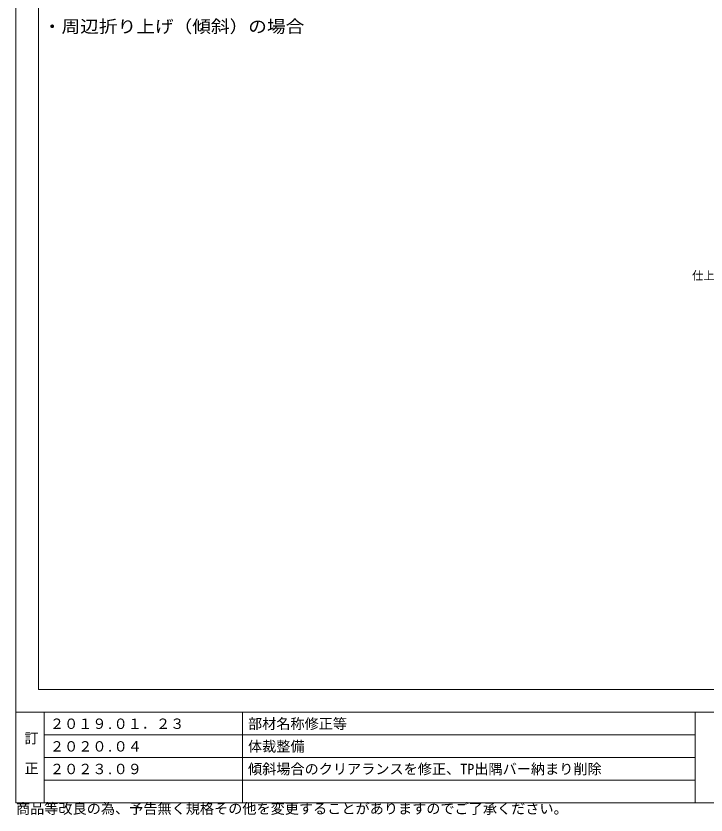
# Model space of a CAD drawing. Units: millimetres on the paper, with parts at other scales. Extents: x -196 to 194, y -140 to 138.
# Drawn here: x -195.9 to -74, y -139.6 to 1.6 of the extents above; entities that cross this region are included whole.
import ezdxf
from ezdxf.enums import TextEntityAlignment as Align

# ---------------------------------------------------------------- set-up
doc = ezdxf.new("R2010")
doc.units = ezdxf.units.MM
for name, color, linetype, lineweight in [('4-6_文字', 7, 'Continuous', 18), ('F-3_野縁', 3, 'Continuous', 18), ('F-6_文字', 7, 'Continuous', 18)]:
    doc.layers.add(name, color=color, linetype=linetype, lineweight=lineweight)
doc.styles.add('ＭＳ ゴシック', font='')
doc.styles.get('ＭＳ ゴシック').set_extended_font_data('MS Gothic')

msp = doc.modelspace()

# ---------------------------------------------------------------- linework, layer by layer
at = {"layer": 'F-3_野縁'}
for p, q in [((-191.926, -117.477), (-191.926, 18.523)), ((-191.926, -117.477), (190.074, -117.477)), ((-195.926, -121.477), (194.074, -121.477)), ((-75.926, -121.477), (-75.926, -137.477))]:
    msp.add_line(p, q, dxfattribs=at)
at = {"layer": 'F-3_野縁', "color": 7}
msp.add_line((-190.926, -121.477), (-190.926, -137.477), dxfattribs=at)
at = {"layer": 'F-3_野縁', "color": 4, "lineweight": 9}
for p, q in [((-190.926, -121.477), (-190.926, -137.477)), ((-155.926, -121.477), (-155.926, -137.477)), ((-190.926, -125.477), (-75.926, -125.477)), ((-190.926, -129.477), (-75.926, -129.477)), ((-190.926, -133.477), (-75.926, -133.477))]:
    msp.add_line(p, q, dxfattribs=at)
at = {"layer": 'F-3_野縁'}
msp.add_lwpolyline([(-195.926, 137.523), (-195.926, -137.477), (194.074, -137.477)], dxfattribs=at)

# ---------------------------------------------------------------- texts
at = {"layer": '4-6_文字', "style": 'ＭＳ ゴシック'}
msp.add_text('仕上げ材', height=1.466, dxfattribs=at).set_placement((-76.444, -45.445), align=Align.BOTTOM_LEFT)
at = {"layer": 'F-6_文字', "style": 'ＭＳ ゴシック', "width": 1.1}
msp.add_text('・周辺折り上げ（傾斜）の場合', height=2.199, dxfattribs=at).set_placement((-191.176, -1.977), align=Align.BOTTOM_LEFT)
at = {"layer": 'F-6_文字', "style": 'ＭＳ ゴシック'}
for s, p in [('２０１９.０１．２３', (-189.926, -124.977)), ('部材名称修正等', (-154.926, -124.977)), ('訂', (-194.426, -127.523)), ('２０２０.０４', (-189.926, -128.977)), ('体裁整備', (-154.926, -128.977)), ('正', (-194.426, -132.858)), ('２０２３.０９', (-189.926, -132.977)), ('傾斜場合のクリアランスを修正、TP出隅バー納まり削除', (-154.926, -132.977)), ('商品等改良の為、予告無く規格その他を変更することがありますのでご了承ください。', (-195.926, -139.977))]:
    msp.add_text(s, height=1.833, dxfattribs=at).set_placement(p, align=Align.BOTTOM_LEFT)

doc.saveas('drawing.dxf')
